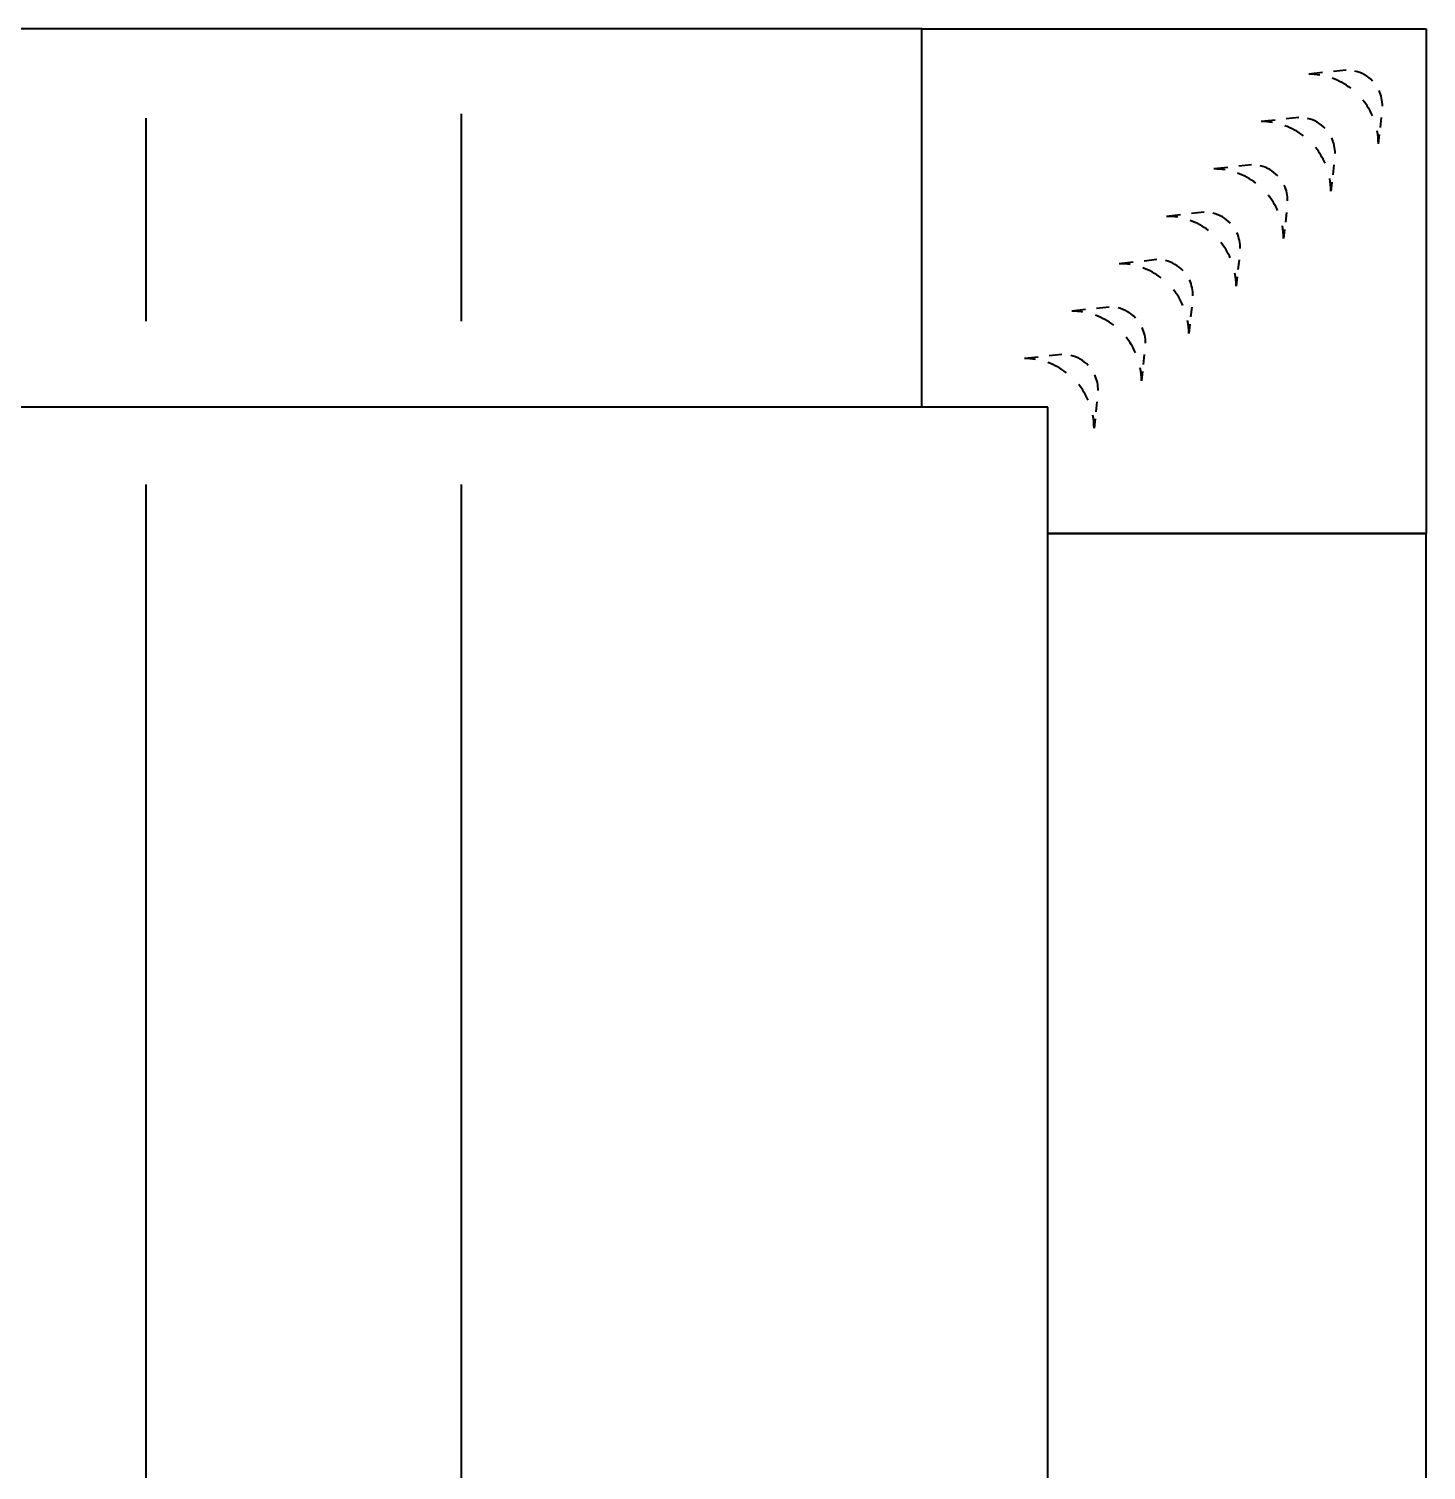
# Model space of a CAD drawing. Header units: inches. Extents: x 51 to 3278, y 66 to 1678.
# Drawn here: x 1144.57 to 1188.89, y 885 to 930.69 of the extents above; entities that cross this region are included whole.
import ezdxf

# ---------------------------------------------------------------- set-up
doc = ezdxf.new("R2010")
doc.units = ezdxf.units.IN
doc.header["$LTSCALE"] = 30
doc.header["$MEASUREMENT"] = 0
doc.layers.add('M-HVAC-EXST-DUCT', color=4, linetype='Continuous', lineweight=40)

msp = doc.modelspace()

# ---------------------------------------------------------------- linework, layer by layer
at = {"layer": 'M-HVAC-EXST-DUCT'}
for p, q in [((1172.888, 930.694), (1113.763, 930.694)), ((1172.888, 930.694), (1188.888, 930.694)), ((1172.888, 918.694), (1172.888, 930.694)), ((1172.888, 918.694), (1172.888, 930.694)), ((1188.888, 930.694), (1188.888, 914.694)), ((1185.601, 929.304), (1185.161, 929.256)), ((1186.352, 929.387), (1185.949, 929.342)), ((1148.287, 927.858), (1148.287, 921.421)), ((1158.287, 927.998), (1158.287, 921.421)), ((1184.098, 927.802), (1183.658, 927.753)), ((1184.849, 927.884), (1184.447, 927.84)), ((1187.461, 927.88), (1187.427, 927.569)), ((1187.402, 927.339), (1187.37, 927.046)), ((1182.595, 926.299), (1182.155, 926.251)), ((1183.346, 926.381), (1182.944, 926.337)), ((1185.958, 926.377), (1185.925, 926.067)), ((1185.9, 925.837), (1185.868, 925.543)), ((1181.093, 924.796), (1180.653, 924.748)), ((1181.844, 924.879), (1181.441, 924.835)), ((1184.456, 924.875), (1184.422, 924.564)), ((1184.397, 924.334), (1184.365, 924.041)), ((1179.59, 923.294), (1179.15, 923.245)), ((1180.341, 923.376), (1179.939, 923.332)), ((1182.953, 923.372), (1182.919, 923.061)), ((1182.894, 922.832), (1182.863, 922.538)), ((1178.088, 921.791), (1177.648, 921.743)), ((1178.839, 921.874), (1178.436, 921.829)), ((1181.451, 921.87), (1181.417, 921.559)), ((1181.392, 921.329), (1181.36, 921.036)), ((1177.336, 920.371), (1176.934, 920.327)), ((1179.948, 920.367), (1179.914, 920.056)), ((1176.585, 920.288), (1176.145, 920.24)), ((1179.889, 919.826), (1179.857, 919.533)), ((1172.888, 918.694), (1113.763, 918.694)), ((1176.888, 918.694), (1172.888, 918.694)), ((1176.888, 914.694), (1176.888, 918.694)), ((1178.445, 918.864), (1178.412, 918.554)), ((1178.387, 918.324), (1178.355, 918.03)), ((1148.287, 916.243), (1148.287, 847.003)), ((1158.287, 916.243), (1158.287, 847.003)), ((1176.888, 879.569), (1176.888, 914.694)), ((1188.888, 914.694), (1176.888, 914.694)), ((1176.888, 914.694), (1188.888, 914.694)), ((1188.888, 879.569), (1188.888, 914.694))]:
    msp.add_line(p, q, dxfattribs=at)
for centre, radius, start, end in [((1185.161, 927.046), 2.21, 80.7881, 90), ((1185.161, 927.046), 2.21, 52.839, 70.2239), ((1186.369, 928.256), 1.131, 43.6594, 76.7024), ((1186.369, 928.256), 1.131, 359.2518, 25.178), ((1185.161, 927.046), 2.21, 23.7861, 38.7761), ((1183.658, 925.543), 2.21, 80.7881, 90), ((1184.867, 926.753), 1.131, 43.6594, 76.7024), ((1183.658, 925.543), 2.21, 52.839, 70.2239), ((1184.867, 926.753), 1.131, 359.2518, 25.178), ((1185.161, 927.046), 2.21, 0, 10.6982), ((1183.658, 925.543), 2.21, 23.7861, 38.7761), ((1183.364, 925.251), 1.131, 43.6594, 76.7024), ((1182.155, 924.041), 2.21, 80.7881, 90), ((1182.155, 924.041), 2.21, 52.839, 70.2239), ((1183.658, 925.543), 2.21, 0, 10.6982), ((1182.155, 924.041), 2.21, 23.7861, 38.7761), ((1183.364, 925.251), 1.131, 359.2518, 25.178), ((1180.653, 922.538), 2.21, 80.7881, 90), ((1180.653, 922.538), 2.21, 52.839, 70.2239), ((1181.861, 923.748), 1.131, 43.6594, 76.7024), ((1181.861, 923.748), 1.131, 359.2518, 25.178), ((1182.155, 924.041), 2.21, 0, 10.6982), ((1180.653, 922.538), 2.21, 23.7861, 38.7761), ((1179.15, 921.036), 2.21, 80.7881, 90), ((1179.15, 921.036), 2.21, 52.839, 70.2239), ((1180.359, 922.245), 1.131, 43.6594, 76.7024), ((1180.359, 922.245), 1.131, 359.2518, 25.178), ((1180.653, 922.538), 2.21, 0, 10.6982), ((1179.15, 921.036), 2.21, 23.7861, 38.7761), ((1177.648, 919.533), 2.21, 80.7881, 90), ((1178.856, 920.743), 1.131, 43.6594, 76.7024), ((1177.648, 919.533), 2.21, 52.839, 70.2239), ((1179.15, 921.036), 2.21, 0, 10.6982), ((1177.648, 919.533), 2.21, 23.7861, 38.7761), ((1178.856, 920.743), 1.131, 359.2518, 25.178), ((1176.145, 918.03), 2.21, 80.7881, 90), ((1176.145, 918.03), 2.21, 52.839, 70.2239), ((1177.354, 919.24), 1.131, 43.6594, 76.7024), ((1177.648, 919.533), 2.21, 0, 10.6982), ((1177.354, 919.24), 1.131, 359.2518, 25.178), ((1176.145, 918.03), 2.21, 23.7861, 38.7761), ((1176.145, 918.03), 2.21, 0, 10.6982)]:
    msp.add_arc(centre, radius, start, end, dxfattribs=at)

doc.saveas('drawing.dxf')
